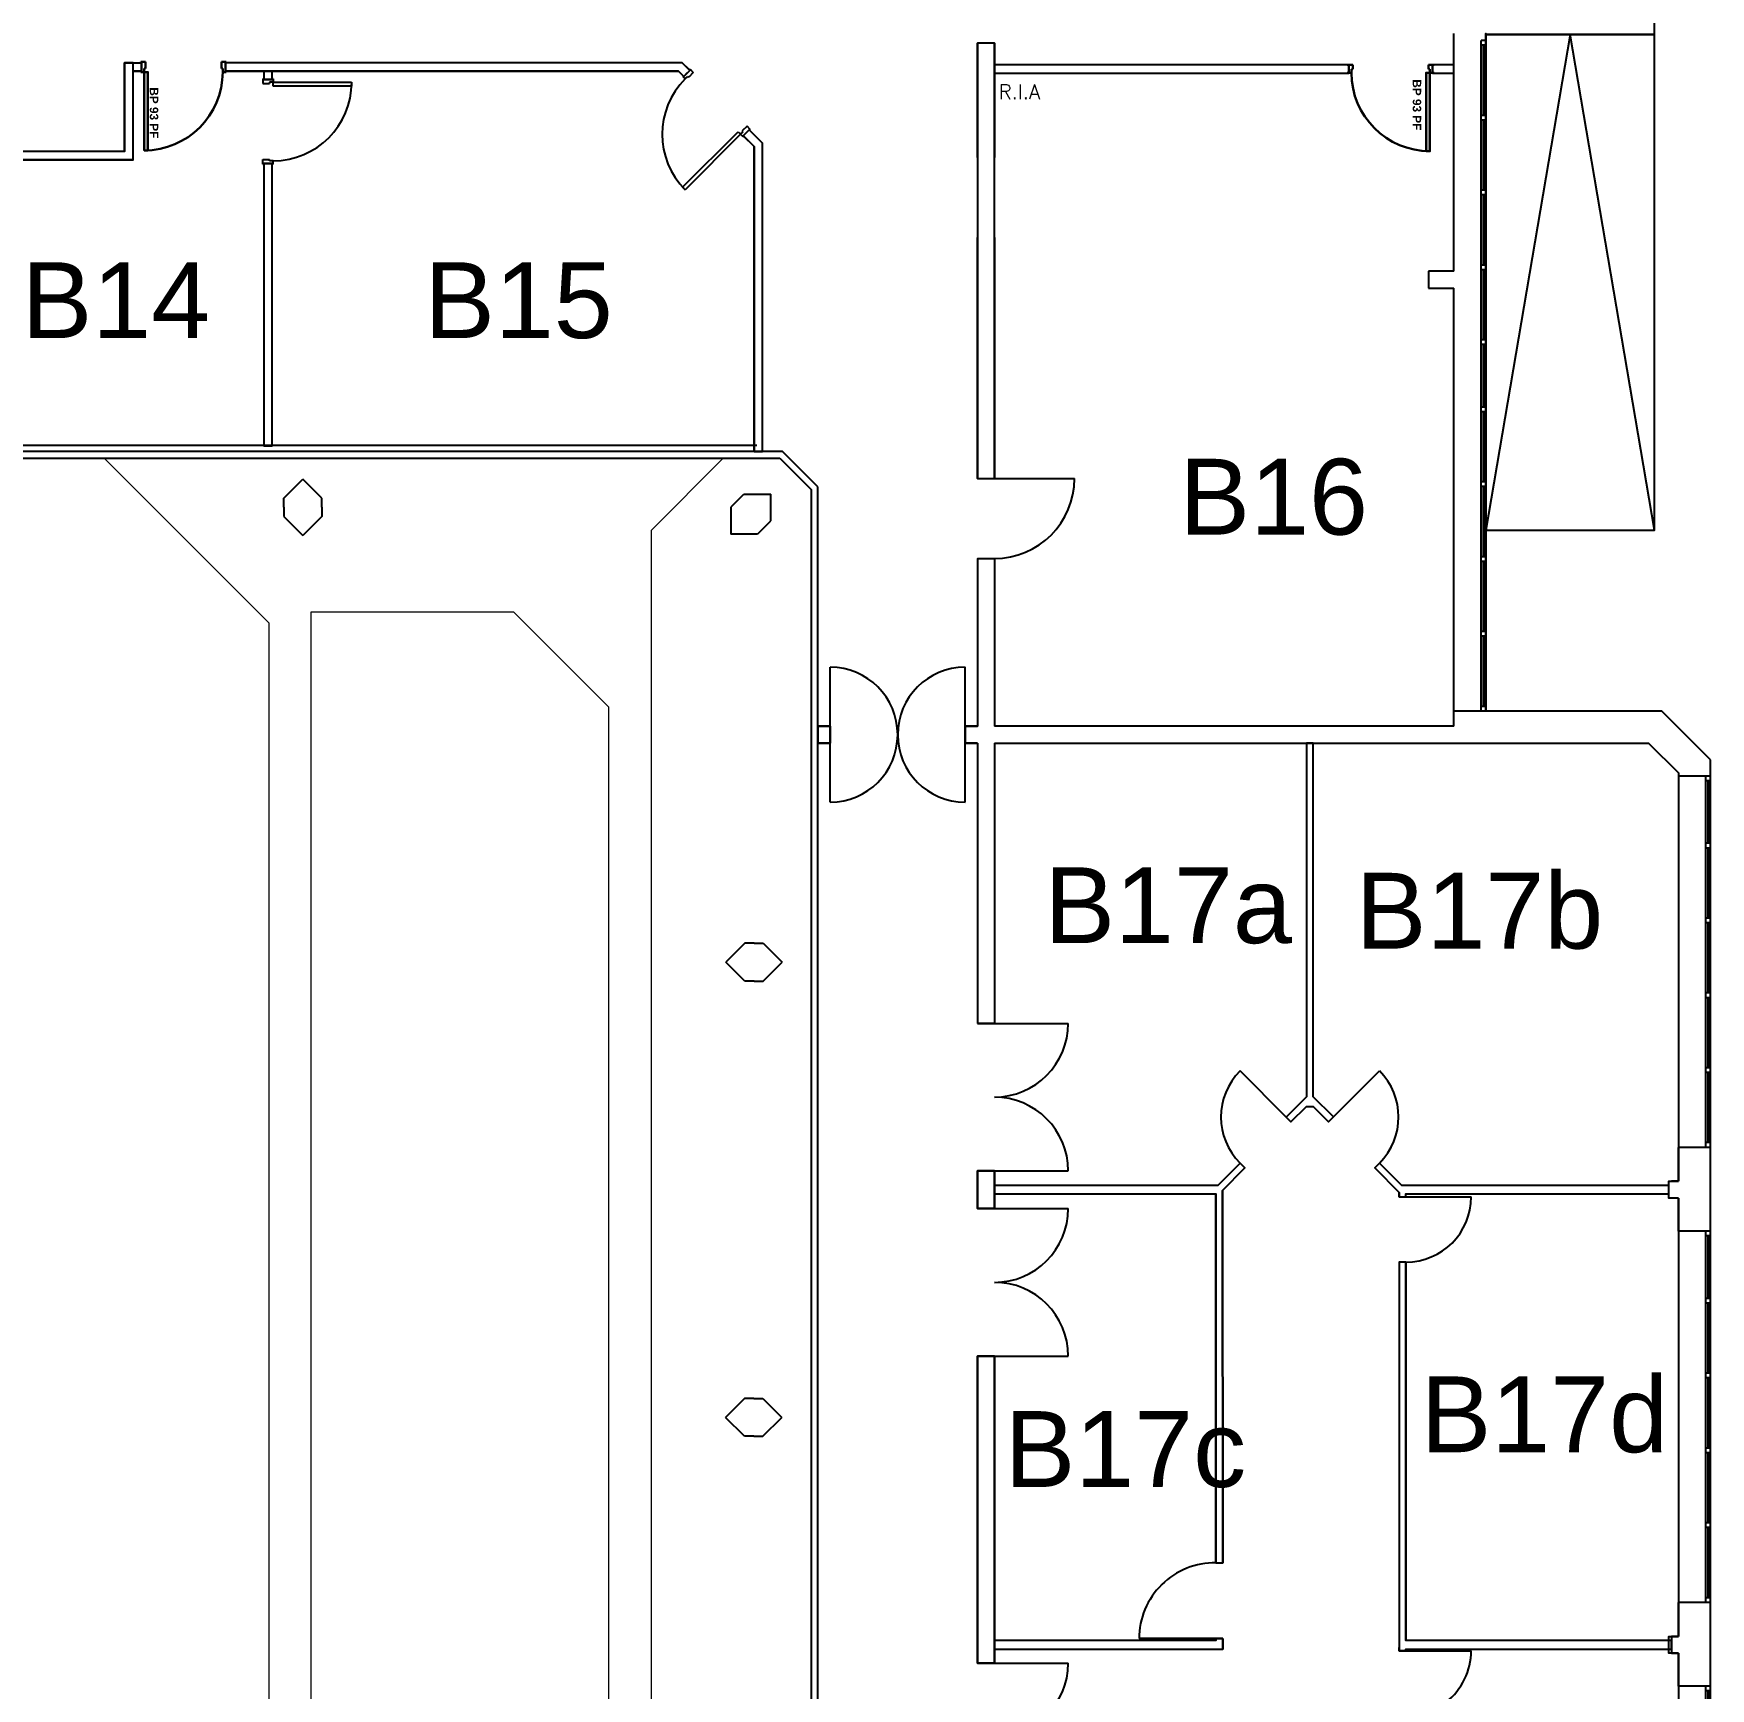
# Model space of a CAD drawing. Header units: millimetres. Extents: x -223503 to -221183, y 15861 to 17311.
# Drawn here: x -222551.37 to -222531.48, y 16040.23 to 16059.87 of the extents above; entities that cross this region are included whole.
import ezdxf
from ezdxf.enums import TextEntityAlignment as Align

# ---------------------------------------------------------------- set-up
doc = ezdxf.new("R2010")
doc.units = ezdxf.units.MM
doc.linetypes.add('CACHE', pattern=[9.525, 6.35, -3.175])
for name, color, linetype in [('15 ASTEC - TXT - TYPE BP', 7, 'Continuous'), ('BA CLOISON', 8, 'Continuous'), ('BA FENETRE', 8, 'Continuous'), ('BA MURS', 8, 'Continuous'), ('BA MURS POUTRE', 8, 'CACHE'), ('BA PORTES', 8, 'Continuous'), ('BA TEXTE BATIMENT', 8, 'Continuous')]:
    doc.layers.add(name, color=color, linetype=linetype)
for name, color, linetype, lineweight in [('ASTEC - POSE BP PF', 30, 'Continuous', 30), ('NUMEROTATION', 172, 'Continuous', 30), ('Standard', 8, 'Continuous', 25)]:
    doc.layers.add(name, color=color, linetype=linetype, lineweight=lineweight)
doc.styles.add('ROMANT', font='ROMANT.SHX')
doc.styles.get("Standard").update_dxf_attribs({"font": 'arial.ttf'})

# ---------------------------------------------------------------- blocks, each defined once
blk = doc.blocks.new('A$C2F2645E9')
at = {"layer": 'BA MURS'}
for p, q in [((0, 0.496), (0, 0.116)), ((0, 0.496), (0.995, 0.496)), ((0.995, 0.496), (0.995, 0.116)), ((0, 0.116), (0.392, 0.116)), ((0.592, 0.116), (0.995, 0.116))]:
    blk.add_line(p, q, dxfattribs=at)
blk.add_lwpolyline([(0.392, 0.116), (0.392, 0), (0.592, 0), (0.592, 0.116)], dxfattribs=at)
blk = doc.blocks.new('A$C617D50E7')
at = {"layer": 'BA FENETRE', "linetype": 'ByBlock', "lineweight": 25}
for p, q in [((0, 0), (0, 4.405)), ((0.056, 0), (0.056, 4.405)), ((0.056, 4.349), (0, 4.349)), ((0.056, 3.608), (0, 3.608)), ((0.056, 3.552), (0, 3.552)), ((0.056, 2.72), (0, 2.72)), ((0.056, 2.664), (0, 2.664)), ((0.056, 1.832), (0, 1.832)), ((0.056, 1.776), (0, 1.776)), ((0.056, 0.944), (0, 0.944)), ((0.056, 0.888), (0, 0.888)), ((0.056, 0.056), (0, 0.056))]:
    blk.add_line(p, q, dxfattribs=at)
for points in [[(0.028, 4.349), (0.028, 4.349), (0.028, 3.608), (0.028, 3.608)], [(0.028, 4.349), (0.028, 3.608), (0.028, 3.608), (0.028, 4.349)], [(0.028, 2.72), (0.028, 3.552), (0.028, 3.552), (0.028, 2.72)], [(0.028, 3.552), (0.028, 2.72), (0.028, 2.72), (0.028, 3.552)], [(0.028, 1.832), (0.028, 2.664), (0.028, 2.664), (0.028, 1.832)], [(0.028, 2.664), (0.028, 1.832), (0.028, 1.832), (0.028, 2.664)], [(0.028, 0.944), (0.028, 1.776), (0.028, 1.776), (0.028, 0.944)], [(0.028, 1.776), (0.028, 0.944), (0.028, 0.944), (0.028, 1.776)], [(0.028, 0.056), (0.028, 0.056), (0.028, 0.888), (0.028, 0.888)], [(0.028, 0.888), (0.028, 0.056), (0.028, 0.056), (0.028, 0.888)]]:
    blk.add_lwpolyline(points, close=True, dxfattribs=at)
blk = doc.blocks.new('A$C02B60029')
at = {"layer": 'BA FENETRE', "linetype": 'ByBlock', "lineweight": 25}
for p, q in [((0, 0), (0, 1.741)), ((0.056, 1.685), (0, 1.685)), ((0.056, 0.056), (0.056, 1.741)), ((0.056, 0.944), (0, 0.944)), ((0.056, 0.888), (0, 0.888)), ((0.056, 0.056), (0, 0.056)), ((0.056, 0), (0, 0))]:
    blk.add_line(p, q, dxfattribs=at)
for points in [[(0.028, 1.685), (0.028, 1.685), (0.028, 0.944), (0.028, 0.944)], [(0.028, 1.685), (0.028, 0.944), (0.028, 0.944), (0.028, 1.685)], [(0.028, 0.056), (0.028, 0.888), (0.028, 0.888), (0.028, 0.056)], [(0.028, 0.888), (0.028, 0.056), (0.028, 0.056), (0.028, 0.888)]]:
    blk.add_lwpolyline(points, close=True, dxfattribs=at)
blk = doc.blocks.new('A$C36CB13E8')
at = {"layer": 'BA MURS'}
blk.add_line((0.496, 0), (0.116, 0), dxfattribs=at)
at = {"xscale": -1, "rotation": 270}
for p in [(0, 17.941), (0, 12.541), (0, 7.141), (0, 1.741)]:
    blk.add_blockref('A$C2F2645E9', p, dxfattribs=at)
at = {"layer": 'BA MURS'}
for name, p in [('A$C617D50E7', (0.44, 18.936)), ('A$C617D50E7', (0.44, 13.536)), ('A$C617D50E7', (0.44, 8.136)), ('A$C617D50E7', (0.44, 2.736)), ('A$C02B60029', (0.44, 0))]:
    blk.add_blockref(name, p, dxfattribs=at)
blk = doc.blocks.new('A$C040242D3')
at = {"layer": 'BA FENETRE', "linetype": 'ByBlock', "lineweight": 25}
for p, q in [((0.001, 4.349), (0.001, 7.957)), ((0.057, 7.957), (0.001, 7.957)), ((0.057, 7.901), (0.001, 7.901)), ((0.057, 4.349), (0.057, 7.957)), ((0.057, 7.069), (0.001, 7.069)), ((0.057, 7.013), (0.001, 7.013)), ((0.057, 6.181), (0.001, 6.181)), ((0.057, 6.125), (0.001, 6.125)), ((0.057, 5.293), (0.001, 5.293)), ((0.057, 5.237), (0.001, 5.237)), ((0.057, 4.405), (0.001, 4.405))]:
    blk.add_line(p, q, dxfattribs=at)
for points in [[(0.029, 7.069), (0.029, 7.901), (0.029, 7.901), (0.029, 7.069)], [(0.029, 7.901), (0.029, 7.069), (0.029, 7.069), (0.029, 7.901)], [(0.029, 6.181), (0.029, 7.013), (0.029, 7.013), (0.029, 6.181)], [(0.029, 7.013), (0.029, 6.181), (0.029, 6.181), (0.029, 7.013)], [(0.029, 5.293), (0.029, 6.125), (0.029, 6.125), (0.029, 5.293)], [(0.029, 6.125), (0.029, 5.293), (0.029, 5.293), (0.029, 6.125)], [(0.029, 4.405), (0.029, 4.405), (0.029, 5.237), (0.029, 5.237)], [(0.029, 5.237), (0.029, 4.405), (0.029, 4.405), (0.029, 5.237)]]:
    blk.add_lwpolyline(points, close=True, dxfattribs=at)
at = {"layer": 'BA MURS'}
blk.add_line((0.056, 0), (0.057, 8.04), dxfattribs=at)
blk.add_blockref('A$C617D50E7', (0, 0), dxfattribs=at)
blk = doc.blocks.new('A$C260C5097')
blk.add_hatch(color=0).paths.add_polyline_path([(0.927, 0), (0.927, 0.93), (0.971, 0.93), (0.971, 0)])
at = {"color": 0}
for p, q in [((0, 1.023), (0, 1.012)), ((0, 1.023), (0.056, 1.023)), ((0, 1.012), (0.008, 1.012)), ((0.008, 1.012), (0.008, 0.941)), ((0.056, 1.023), (0.056, 0.974)), ((1.012, 1.023), (0.956, 1.023)), ((0.956, 1.023), (0.956, 0.974)), ((1.012, 1.012), (1.004, 1.012)), ((1.004, 1.012), (1.004, 0.941)), ((1.012, 1.023), (1.012, 1.012)), ((0, 0.93), (0, 0.941)), ((0, 0.941), (0.008, 0.941)), ((0, 0.93), (0.041, 0.93)), ((0.041, 0.93), (0.041, 0.974)), ((0.041, 0.974), (0.056, 0.974)), ((0.971, 0.974), (0.956, 0.974)), ((0.971, 0.93), (0.971, 0.974)), ((1.012, 0.93), (0.971, 0.93)), ((1.012, 0.941), (1.004, 0.941)), ((1.012, 0.93), (1.012, 0.941))]:
    blk.add_line(p, q, dxfattribs=at)
blk.add_lwpolyline([(0.927, 0), (0.927, 0.93), (0.971, 0.93), (0.971, 0)], close=True, dxfattribs=at)
at = {"color": 8}
blk.add_arc((0.971, 0.93), 0.93, 180, 270, dxfattribs=at)
at = {"color": 7, "insert": (0.817, 0.569), "char_height": 0.1, "width": 1.86, "attachment_point": 5, "rotation": 270}
blk.add_mtext('{\\fArial|b1|i0|c0|p34; BP 93 PF}', dxfattribs=at)
blk = doc.blocks.new('*U82')
at = {"layer": '15 ASTEC - TXT - TYPE BP'}
blk.add_hatch(color=30, dxfattribs=at).paths.add_polyline_path([(333, -1176), (333, -246), (289, -246), (289, -1176)])
at = {"color": 0}
for p, q in [((248, -124), (248, -135)), ((248, -124), (304, -124)), ((248, -135), (256, -135)), ((256, -135), (256, -235)), ((304, -124), (304, -202)), ((1260, -124), (1204, -124)), ((1204, -124), (1204, -202)), ((1260, -135), (1252, -135)), ((1252, -135), (1252, -235)), ((1260, -124), (1260, -135)), ((248, -246), (248, -235)), ((248, -235), (256, -235)), ((248, -246), (289, -246)), ((289, -246), (289, -202)), ((289, -202), (304, -202)), ((1219, -202), (1204, -202)), ((1219, -246), (1219, -202)), ((1260, -246), (1219, -246)), ((1260, -235), (1252, -235)), ((1260, -246), (1260, -235))]:
    blk.add_line(p, q, dxfattribs=at)
blk.add_lwpolyline([(333, -1176), (333, -246), (289, -246), (289, -1176)], close=True, dxfattribs=at)
at = {"color": 8}
blk.add_arc((289, -246), 930, 270, 0, dxfattribs=at)
at = {"layer": '15 ASTEC - TXT - TYPE BP', "insert": (404, -711), "char_height": 100, "width": 930, "attachment_point": 5, "rotation": 270}
blk.add_mtext('{\\fArial|b1|i0|c0|p34; BP 93 PF}', dxfattribs=at)

msp = doc.modelspace()

# ---------------------------------------------------------------- linework, layer by layer
at = {"color": 8}
for p, q in [((-222543.658, 16059.359), (-222543.72, 16059.421)), ((-222543.672, 16059.357), (-222543.664, 16059.365)), ((-222543.672, 16059.357), (-222543.643, 16059.328)), ((-222543.664, 16059.365), (-222543.658, 16059.359)), ((-222543.588, 16059.43), (-222543.658, 16059.359)), ((-222543.643, 16059.328), (-222543.612, 16059.359)), ((-222543.612, 16059.359), (-222543.601, 16059.349)), ((-222543.546, 16059.404), (-222543.601, 16059.349)), ((-222543.585, 16059.444), (-222543.593, 16059.436)), ((-222543.593, 16059.436), (-222543.588, 16059.43)), ((-222543.585, 16059.444), (-222543.546, 16059.404)), ((-222543.674, 16058.044), (-222543.016, 16058.702)), ((-222543.016, 16058.702), (-222542.985, 16058.671)), ((-222542.985, 16058.671), (-222542.954, 16058.702)), ((-222542.909, 16058.768), (-222542.965, 16058.712)), ((-222542.954, 16058.702), (-222542.965, 16058.712)), ((-222542.883, 16058.726), (-222542.954, 16058.655)), ((-222542.933, 16058.676), (-222542.883, 16058.726)), ((-222542.87, 16058.728), (-222542.909, 16058.768)), ((-222542.878, 16058.72), (-222542.883, 16058.726)), ((-222542.87, 16058.728), (-222542.878, 16058.72)), ((-222542.985, 16058.671), (-222543.643, 16058.013)), ((-222542.956, 16058.642), (-222542.985, 16058.671)), ((-222542.956, 16058.642), (-222542.948, 16058.649)), ((-222542.954, 16058.655), (-222542.824, 16058.525)), ((-222542.948, 16058.649), (-222542.954, 16058.655))]:
    msp.add_line(p, q, dxfattribs=at)
at = {"color": 124}
msp.add_line((-222543.643, 16058.013), (-222543.674, 16058.044), dxfattribs=at)
at = {"color": 8}
for points in [[(-222543.679, 16059.521), (-222543.588, 16059.43), (-222543.679, 16059.521)], [(-222543.588, 16059.43), (-222543.588, 16059.43), (-222543.637, 16059.381), (-222543.637, 16059.381)]]:
    msp.add_lwpolyline(points, close=True, dxfattribs=at)
msp.add_ellipse((-222542.985, 16058.671), major_axis=(0, -0.93), ratio=1, start_param=3.926991, end_param=5.497787, dxfattribs=at)
at = {"layer": 'BA CLOISON'}
for p, q in [((-222543.679, 16059.521), (-222549.096, 16059.521)), ((-222535.772, 16059.397), (-222535.772, 16059.497)), ((-222534.776, 16059.397), (-222534.776, 16059.497)), ((-222543.72, 16059.421), (-222549.096, 16059.421)), ((-222548.651, 16059.329), (-222548.64, 16059.329)), ((-222548.651, 16059.329), (-222548.651, 16059.273)), ((-222548.64, 16059.329), (-222548.64, 16059.321)), ((-222548.54, 16059.321), (-222548.64, 16059.321)), ((-222548.64, 16059.321), (-222548.54, 16059.321)), ((-222548.529, 16059.288), (-222548.573, 16059.288)), ((-222548.573, 16059.288), (-222548.573, 16059.273)), ((-222548.54, 16059.321), (-222548.54, 16059.421)), ((-222548.529, 16059.329), (-222548.54, 16059.329)), ((-222548.54, 16059.329), (-222548.54, 16059.321)), ((-222548.529, 16059.329), (-222548.529, 16059.288)), ((-222548.529, 16059.288), (-222547.599, 16059.288)), ((-222548.529, 16059.244), (-222548.529, 16059.288)), ((-222547.599, 16059.288), (-222547.599, 16059.244)), ((-222548.651, 16059.273), (-222548.573, 16059.273)), ((-222547.599, 16059.244), (-222548.529, 16059.244)), ((-222542.883, 16058.726), (-222542.724, 16058.567)), ((-222542.824, 16054.907), (-222542.824, 16058.525)), ((-222542.724, 16054.907), (-222542.724, 16058.567)), ((-222550.292, 16058.468), (-222553.368, 16058.468)), ((-222550.192, 16058.368), (-222553.368, 16058.368)), ((-222548.651, 16058.317), (-222548.651, 16058.373)), ((-222548.651, 16058.373), (-222548.573, 16058.373)), ((-222548.651, 16058.317), (-222548.64, 16058.317)), ((-222548.54, 16058.325), (-222548.64, 16058.325)), ((-222548.64, 16058.317), (-222548.64, 16058.325)), ((-222548.64, 16058.325), (-222548.54, 16058.325)), ((-222548.573, 16058.358), (-222548.573, 16058.373)), ((-222548.529, 16058.358), (-222548.573, 16058.358)), ((-222548.54, 16054.977), (-222548.54, 16058.325)), ((-222548.54, 16058.317), (-222548.54, 16058.325)), ((-222548.529, 16058.317), (-222548.54, 16058.317)), ((-222548.529, 16058.317), (-222548.529, 16058.358)), ((-222542.488, 16054.907), (-222553.803, 16054.907)), ((-222542.794, 16054.977), (-222553.368, 16054.977)), ((-222542.069, 16054.488), (-222542.488, 16054.907)), ((-222553.77, 16054.827), (-222542.521, 16054.827)), ((-222542.521, 16054.827), (-222542.149, 16054.455)), ((-222542.149, 16054.455), (-222542.149, 16038.476)), ((-222542.069, 16038.476), (-222542.069, 16054.488)), ((-222536.273, 16051.447), (-222536.273, 16047.249)), ((-222536.193, 16047.249), (-222536.193, 16051.447)), ((-222536.273, 16047.249), (-222536.513, 16047.009)), ((-222535.954, 16047.011), (-222536.193, 16047.249)), ((-222536.457, 16046.952), (-222536.273, 16047.136)), ((-222536.273, 16047.136), (-222536.193, 16047.136)), ((-222536.193, 16047.136), (-222536.01, 16046.954)), ((-222537.06, 16046.462), (-222537.325, 16046.197)), ((-222537.269, 16046.139), (-222537.003, 16046.405)), ((-222535.463, 16046.407), (-222535.173, 16046.116)), ((-222535.407, 16046.464), (-222535.14, 16046.197)), ((-222537.346, 16041.72), (-222537.348, 16046.097)), ((-222537.269, 16046.139), (-222537.264, 16041.72)), ((-222535.173, 16046.062), (-222535.173, 16046.116)), ((-222535.093, 16046.062), (-222535.093, 16046.097)), ((-222535.173, 16045.289), (-222535.173, 16040.697)), ((-222535.093, 16045.289), (-222535.093, 16040.797)), ((-222537.346, 16041.72), (-222537.264, 16041.72)), ((-222537.346, 16040.797), (-222539.974, 16040.797)), ((-222537.346, 16040.797), (-222537.346, 16040.82)), ((-222537.263, 16040.82), (-222537.263, 16040.697)), ((-222531.941, 16040.797), (-222535.093, 16040.797)), ((-222539.974, 16040.697), (-222537.263, 16040.697)), ((-222535.173, 16040.677), (-222535.173, 16040.716)), ((-222535.093, 16040.677), (-222535.173, 16040.677)), ((-222535.093, 16040.697), (-222531.941, 16040.697)), ((-222535.093, 16040.677), (-222535.093, 16040.697))]:
    msp.add_line(p, q, dxfattribs=at)
at = {"layer": 'BA CLOISON', "linetype": 'ByBlock'}
for p, q in [((-222536.457, 16046.952), (-222536.513, 16047.009)), ((-222536.01, 16046.954), (-222535.954, 16047.011)), ((-222537.06, 16046.462), (-222537.003, 16046.405)), ((-222535.407, 16046.464), (-222535.463, 16046.407)), ((-222535.173, 16046.062), (-222535.093, 16046.062)), ((-222535.093, 16045.289), (-222535.173, 16045.289)), ((-222537.346, 16040.82), (-222537.263, 16040.82))]:
    msp.add_line(p, q, dxfattribs=at)
at = {"layer": 'BA CLOISON'}
for points in [[(-222550.192, 16059.521), (-222550.292, 16059.521), (-222550.292, 16058.468), (-222553.368, 16058.468), (-222553.368, 16058.368), (-222550.251, 16058.368), (-222550.192, 16058.368), (-222550.192, 16058.368)], [(-222550.092, 16059.421), (-222550.192, 16059.421), (-222550.192, 16059.521), (-222550.092, 16059.521)], [(-222543.679, 16059.521), (-222549.096, 16059.521), (-222549.096, 16059.521), (-222549.096, 16059.421), (-222549.096, 16059.421), (-222549.096, 16059.421), (-222543.72, 16059.421), (-222543.658, 16059.359), (-222543.588, 16059.43), (-222543.593, 16059.436)], [(-222542.724, 16058.567), (-222542.883, 16058.726), (-222542.954, 16058.655), (-222542.948, 16058.649), (-222542.824, 16058.525), (-222542.824, 16055.985), (-222542.824, 16054.977), (-222542.824, 16054.977), (-222542.824, 16054.907), (-222542.724, 16054.907)]]:
    msp.add_lwpolyline(points, close=True, dxfattribs=at)
for points in [[(-222550.292, 16058.468), (-222550.292, 16059.521), (-222550.092, 16059.521)], [(-222535.772, 16059.497), (-222539.974, 16059.497), (-222539.974, 16059.397), (-222535.772, 16059.397)], [(-222534.526, 16059.397), (-222534.526, 16059.497), (-222534.776, 16059.497)], [(-222550.192, 16058.368), (-222550.192, 16059.421), (-222550.092, 16059.421)], [(-222548.54, 16059.321), (-222548.54, 16059.421), (-222548.64, 16059.421), (-222548.64, 16059.321)], [(-222534.776, 16059.397), (-222534.526, 16059.397)], [(-222548.64, 16058.325), (-222548.64, 16054.976), (-222548.54, 16054.976), (-222548.54, 16058.325)], [(-222537.325, 16046.197), (-222539.974, 16046.197), (-222539.974, 16046.097), (-222537.348, 16046.097)], [(-222531.976, 16046.097), (-222531.976, 16046.197), (-222535.14, 16046.197)], [(-222535.093, 16046.097), (-222531.976, 16046.097)]]:
    msp.add_lwpolyline(points, dxfattribs=at)
msp.add_ellipse((-222548.529, 16059.288), major_axis=(0.658, 0.658), ratio=1, start_param=3.926991, end_param=5.497787, dxfattribs=at)
at = {"layer": 'BA MURS'}
for p, q in [((-222534.525, 16057.047), (-222534.525, 16059.867)), ((-222534.826, 16057.047), (-222534.826, 16056.847)), ((-222534.525, 16057.047), (-222534.826, 16057.047)), ((-222534.826, 16056.847), (-222534.525, 16056.847)), ((-222534.526, 16051.647), (-222534.525, 16056.847)), ((-222548.404, 16054.355), (-222548.179, 16054.58)), ((-222548.404, 16054.355), (-222548.179, 16054.58)), ((-222548.404, 16054.355), (-222548.179, 16054.58)), ((-222548.404, 16054.355), (-222548.179, 16054.58)), ((-222547.954, 16054.355), (-222548.179, 16054.58)), ((-222547.954, 16054.355), (-222548.179, 16054.58)), ((-222547.954, 16054.355), (-222548.179, 16054.58)), ((-222547.954, 16054.355), (-222548.179, 16054.58)), ((-222548.404, 16054.245), (-222548.404, 16054.355)), ((-222548.404, 16054.245), (-222548.404, 16054.355)), ((-222548.404, 16054.245), (-222548.404, 16054.355)), ((-222548.404, 16054.245), (-222548.404, 16054.355)), ((-222547.954, 16054.245), (-222547.954, 16054.355)), ((-222547.954, 16054.245), (-222547.954, 16054.355)), ((-222547.954, 16054.245), (-222547.954, 16054.355)), ((-222547.954, 16054.245), (-222547.954, 16054.355)), ((-222543.024, 16054.324), (-222543.102, 16054.246)), ((-222543.024, 16054.324), (-222543.102, 16054.246)), ((-222543.024, 16054.324), (-222542.946, 16054.402)), ((-222543.024, 16054.324), (-222542.946, 16054.402)), ((-222542.946, 16054.402), (-222542.628, 16054.402)), ((-222542.946, 16054.402), (-222542.628, 16054.402)), ((-222542.628, 16054.084), (-222542.628, 16054.402)), ((-222542.628, 16054.084), (-222542.628, 16054.402)), ((-222548.404, 16054.245), (-222548.404, 16054.135)), ((-222548.404, 16054.245), (-222548.404, 16054.135)), ((-222548.404, 16054.245), (-222548.404, 16054.135)), ((-222548.404, 16054.245), (-222548.404, 16054.135)), ((-222548.404, 16054.135), (-222548.179, 16053.91)), ((-222548.404, 16054.135), (-222548.179, 16053.91)), ((-222548.404, 16054.135), (-222548.179, 16053.91)), ((-222548.404, 16054.135), (-222548.179, 16053.91)), ((-222547.954, 16054.135), (-222548.179, 16053.91)), ((-222547.954, 16054.135), (-222548.179, 16053.91)), ((-222547.954, 16054.135), (-222548.179, 16053.91)), ((-222547.954, 16054.135), (-222548.179, 16053.91)), ((-222547.954, 16054.245), (-222547.954, 16054.135)), ((-222547.954, 16054.245), (-222547.954, 16054.135)), ((-222547.954, 16054.245), (-222547.954, 16054.135)), ((-222547.954, 16054.245), (-222547.954, 16054.135)), ((-222543.102, 16054.246), (-222543.102, 16053.928)), ((-222543.102, 16054.246), (-222543.102, 16053.928)), ((-222542.783, 16053.928), (-222543.102, 16053.928)), ((-222542.783, 16053.928), (-222543.102, 16053.928)), ((-222542.706, 16054.006), (-222542.783, 16053.928)), ((-222542.706, 16054.006), (-222542.783, 16053.928)), ((-222542.706, 16054.006), (-222542.628, 16054.084)), ((-222542.706, 16054.006), (-222542.628, 16054.084)), ((-222532.057, 16051.826), (-222534.526, 16051.827)), ((-222531.481, 16051.25), (-222532.057, 16051.826)), ((-222541.922, 16051.447), (-222541.922, 16051.447)), ((-222531.481, 16027.545), (-222531.481, 16051.25)), ((-222531.861, 16051.093), (-222531.861, 16046.247)), ((-222531.481, 16051.055), (-222531.861, 16051.055)), ((-222542.936, 16049.071), (-222543.161, 16048.846)), ((-222542.936, 16049.071), (-222543.161, 16048.846)), ((-222542.936, 16049.071), (-222543.161, 16048.846)), ((-222542.936, 16049.071), (-222543.161, 16048.846)), ((-222542.826, 16049.071), (-222542.936, 16049.071)), ((-222542.826, 16049.071), (-222542.936, 16049.071)), ((-222542.826, 16049.071), (-222542.936, 16049.071)), ((-222542.826, 16049.071), (-222542.936, 16049.071)), ((-222542.826, 16049.071), (-222542.716, 16049.071)), ((-222542.826, 16049.071), (-222542.716, 16049.071)), ((-222542.826, 16049.071), (-222542.716, 16049.071)), ((-222542.826, 16049.071), (-222542.716, 16049.071)), ((-222542.716, 16049.071), (-222542.491, 16048.846)), ((-222542.716, 16049.071), (-222542.491, 16048.846)), ((-222542.716, 16049.071), (-222542.491, 16048.846)), ((-222542.716, 16049.071), (-222542.491, 16048.846)), ((-222542.936, 16048.621), (-222543.161, 16048.846)), ((-222542.936, 16048.621), (-222543.161, 16048.846)), ((-222542.936, 16048.621), (-222543.161, 16048.846)), ((-222542.936, 16048.621), (-222543.161, 16048.846)), ((-222542.716, 16048.621), (-222542.491, 16048.846)), ((-222542.716, 16048.621), (-222542.491, 16048.846)), ((-222542.716, 16048.621), (-222542.491, 16048.846)), ((-222542.716, 16048.621), (-222542.491, 16048.846)), ((-222542.826, 16048.621), (-222542.936, 16048.621)), ((-222542.826, 16048.621), (-222542.936, 16048.621)), ((-222542.826, 16048.621), (-222542.936, 16048.621)), ((-222542.826, 16048.621), (-222542.936, 16048.621)), ((-222542.826, 16048.621), (-222542.716, 16048.621)), ((-222542.826, 16048.621), (-222542.716, 16048.621)), ((-222542.826, 16048.621), (-222542.716, 16048.621)), ((-222542.826, 16048.621), (-222542.716, 16048.621)), ((-222539.974, 16048.121), (-222539.974, 16048.121)), ((-222531.861, 16046.047), (-222531.861, 16040.847)), ((-222539.974, 16045.923), (-222539.974, 16045.923)), ((-222542.94, 16043.671), (-222543.165, 16043.446)), ((-222542.94, 16043.671), (-222543.165, 16043.446)), ((-222542.94, 16043.671), (-222543.165, 16043.446)), ((-222542.94, 16043.671), (-222543.165, 16043.446)), ((-222542.83, 16043.671), (-222542.94, 16043.671)), ((-222542.83, 16043.671), (-222542.94, 16043.671)), ((-222542.83, 16043.671), (-222542.94, 16043.671)), ((-222542.83, 16043.671), (-222542.94, 16043.671)), ((-222542.83, 16043.671), (-222542.72, 16043.671)), ((-222542.83, 16043.671), (-222542.72, 16043.671)), ((-222542.83, 16043.671), (-222542.72, 16043.671)), ((-222542.83, 16043.671), (-222542.72, 16043.671)), ((-222542.72, 16043.671), (-222542.495, 16043.446)), ((-222542.72, 16043.671), (-222542.495, 16043.446)), ((-222542.72, 16043.671), (-222542.495, 16043.446)), ((-222542.72, 16043.671), (-222542.495, 16043.446)), ((-222542.94, 16043.221), (-222543.165, 16043.446)), ((-222542.94, 16043.221), (-222543.165, 16043.446)), ((-222542.94, 16043.221), (-222543.165, 16043.446)), ((-222542.94, 16043.221), (-222543.165, 16043.446)), ((-222542.72, 16043.221), (-222542.495, 16043.446)), ((-222542.72, 16043.221), (-222542.495, 16043.446)), ((-222542.72, 16043.221), (-222542.495, 16043.446)), ((-222542.72, 16043.221), (-222542.495, 16043.446)), ((-222542.83, 16043.221), (-222542.94, 16043.221)), ((-222542.83, 16043.221), (-222542.94, 16043.221)), ((-222542.83, 16043.221), (-222542.94, 16043.221)), ((-222542.83, 16043.221), (-222542.94, 16043.221)), ((-222542.83, 16043.221), (-222542.72, 16043.221)), ((-222542.83, 16043.221), (-222542.72, 16043.221)), ((-222542.83, 16043.221), (-222542.72, 16043.221)), ((-222542.83, 16043.221), (-222542.72, 16043.221)), ((-222531.941, 16040.847), (-222531.941, 16040.647)), ((-222531.861, 16040.847), (-222531.941, 16040.847)), ((-222531.941, 16040.697), (-222531.941, 16040.797)), ((-222531.941, 16040.647), (-222531.861, 16040.647)), ((-222531.861, 16040.647), (-222531.861, 16035.447))]:
    msp.add_line(p, q, dxfattribs=at)
for points in [[(-222534.145, 16059.854), (-222532.144, 16059.854), (-222532.144, 16062.026), (-222533.445, 16062.026)], [(-222539.974, 16057.445), (-222539.974, 16059.751), (-222540.174, 16059.751), (-222540.174, 16057.445)], [(-222539.974, 16057.445), (-222539.974, 16059.751), (-222540.174, 16059.751), (-222540.174, 16057.445)], [(-222534.146, 16053.974), (-222532.146, 16053.974), (-222532.146, 16059.854), (-222534.146, 16059.854), (-222534.146, 16053.974)], [(-222532.146, 16053.974), (-222533.146, 16059.854), (-222534.146, 16053.974)], [(-222540.174, 16057.445), (-222540.174, 16054.587), (-222539.974, 16054.587), (-222539.974, 16057.445)], [(-222540.174, 16057.445), (-222540.174, 16054.587), (-222539.974, 16054.587), (-222539.974, 16057.445)], [(-222539.974, 16053.634), (-222540.174, 16053.634), (-222540.174, 16051.647)], [(-222539.974, 16053.634), (-222539.974, 16051.647)], [(-222540.174, 16051.647), (-222540.322, 16051.647)], [(-222534.526, 16051.647), (-222534.526, 16051.647), (-222539.974, 16051.647)], [(-222540.174, 16051.447), (-222540.174, 16048.121)], [(-222539.974, 16051.447), (-222532.215, 16051.447), (-222531.861, 16051.093)], [(-222539.974, 16051.447), (-222539.974, 16048.121)], [(-222540.174, 16048.121), (-222539.974, 16048.121)], [(-222531.861, 16046.247), (-222531.941, 16046.247)]]:
    msp.add_lwpolyline(points, dxfattribs=at)
for points in [[(-222540.174, 16059.751), (-222540.174, 16059.751), (-222540.174, 16058.397)], [(-222540.174, 16058.397), (-222540.174, 16059.751), (-222540.174, 16058.397)], [(-222539.974, 16058.397), (-222539.974, 16058.397), (-222539.974, 16059.751)], [(-222539.974, 16059.751), (-222539.974, 16058.397), (-222539.974, 16059.751)], [(-222534.146, 16051.827), (-222534.146, 16051.827), (-222534.145, 16059.867), (-222534.145, 16059.867)], [(-222540.174, 16057.445), (-222540.174, 16057.445), (-222540.174, 16054.587)], [(-222540.174, 16054.587), (-222540.174, 16057.445), (-222540.174, 16054.587)], [(-222539.974, 16054.587), (-222539.974, 16054.587), (-222539.974, 16057.445)], [(-222539.974, 16057.445), (-222539.974, 16054.587), (-222539.974, 16057.445)], [(-222542.069, 16051.647), (-222542.069, 16051.447), (-222541.922, 16051.447), (-222541.922, 16051.647)], [(-222542.069, 16051.647), (-222541.922, 16051.647), (-222542.069, 16051.647)], [(-222542.069, 16051.647), (-222541.922, 16051.647), (-222541.922, 16051.647)], [(-222542.069, 16051.647), (-222542.069, 16051.447), (-222542.069, 16051.447), (-222542.069, 16051.647)], [(-222541.922, 16051.647), (-222541.922, 16051.647), (-222541.922, 16051.447), (-222541.922, 16051.447)], [(-222540.174, 16051.647), (-222540.174, 16051.647), (-222540.322, 16051.647)], [(-222540.322, 16051.647), (-222540.174, 16051.647), (-222540.322, 16051.647)], [(-222540.322, 16051.447), (-222540.322, 16051.447), (-222540.322, 16051.647), (-222540.322, 16051.647)], [(-222542.069, 16051.447), (-222542.069, 16051.447), (-222541.922, 16051.447)], [(-222541.922, 16051.447), (-222542.069, 16051.447), (-222541.922, 16051.447)], [(-222540.174, 16051.447), (-222540.322, 16051.447), (-222540.174, 16051.447)], [(-222540.174, 16051.447), (-222540.322, 16051.447), (-222540.322, 16051.447)], [(-222536.193, 16047.249), (-222536.193, 16051.447), (-222536.273, 16051.447), (-222536.273, 16047.249), (-222536.513, 16047.009), (-222536.457, 16046.952), (-222536.273, 16047.136), (-222536.193, 16047.136), (-222536.01, 16046.954), (-222535.954, 16047.011)], [(-222540.174, 16048.121), (-222540.174, 16048.121), (-222539.974, 16048.121), (-222539.974, 16048.121)], [(-222539.974, 16046.371), (-222540.174, 16046.371), (-222540.174, 16045.923), (-222539.974, 16045.923)], [(-222540.174, 16046.371), (-222540.174, 16046.371), (-222540.174, 16045.923)], [(-222540.174, 16045.923), (-222540.174, 16046.371), (-222540.174, 16045.923)], [(-222539.974, 16046.371), (-222539.974, 16046.371), (-222540.174, 16046.371), (-222540.174, 16046.371)], [(-222537.269, 16046.139), (-222537.003, 16046.405), (-222537.06, 16046.462), (-222537.325, 16046.197), (-222539.974, 16046.197), (-222539.974, 16046.097), (-222537.348, 16046.097), (-222537.346, 16041.72), (-222537.264, 16041.72)], [(-222539.974, 16045.923), (-222539.974, 16045.923), (-222539.974, 16046.371)], [(-222539.974, 16046.371), (-222539.974, 16045.923), (-222539.974, 16046.371)], [(-222531.976, 16046.197), (-222535.14, 16046.197), (-222535.407, 16046.464), (-222535.463, 16046.407), (-222535.173, 16046.116), (-222535.173, 16046.062), (-222535.093, 16046.062), (-222535.093, 16046.097), (-222531.976, 16046.097)], [(-222539.974, 16045.923), (-222539.974, 16045.923), (-222540.174, 16045.923), (-222540.174, 16045.923)], [(-222535.093, 16045.289), (-222535.173, 16045.289), (-222535.173, 16040.697), (-222535.173, 16040.677), (-222535.093, 16040.677), (-222535.093, 16040.697), (-222531.941, 16040.697), (-222531.941, 16040.797), (-222535.093, 16040.797)], [(-222540.174, 16040.529), (-222539.974, 16040.529), (-222539.974, 16044.173), (-222540.174, 16044.173)], [(-222540.174, 16044.173), (-222540.174, 16044.173), (-222540.174, 16040.529)], [(-222540.174, 16040.529), (-222540.174, 16044.173), (-222540.174, 16040.529)], [(-222540.174, 16044.173), (-222540.174, 16044.173), (-222539.974, 16044.173), (-222539.974, 16044.173)], [(-222539.974, 16040.529), (-222539.974, 16040.529), (-222539.974, 16044.173)], [(-222539.974, 16044.173), (-222539.974, 16040.529), (-222539.974, 16044.173)], [(-222537.263, 16040.82), (-222537.346, 16040.82), (-222537.346, 16040.797), (-222539.974, 16040.797), (-222539.974, 16040.697), (-222537.263, 16040.697)], [(-222540.174, 16040.529), (-222540.174, 16040.529), (-222539.974, 16040.529), (-222539.974, 16040.529)]]:
    msp.add_lwpolyline(points, close=True, dxfattribs=at)
at = {"layer": 'BA MURS POUTRE', "linetype": 'Continuous', "lineweight": 0}
for p, q in [((-222550.534, 16054.827), (-222548.579, 16052.871)), ((-222544.048, 16053.97), (-222543.191, 16054.827)), ((-222544.048, 16053.97), (-222544.048, 16032.923)), ((-222548.079, 16034.021), (-222548.079, 16053.004)), ((-222548.079, 16053.004), (-222545.679, 16053.004)), ((-222545.679, 16053.004), (-222544.548, 16051.872)), ((-222548.579, 16034.021), (-222548.579, 16052.871)), ((-222544.548, 16035.021), (-222544.548, 16051.872))]:
    msp.add_line(p, q, dxfattribs=at)
at = {"layer": 'BA PORTES', "lineweight": 25}
for p, q in [((-222539.974, 16054.587), (-222539.024, 16054.587)), ((-222541.922, 16051.547), (-222541.922, 16052.347)), ((-222540.322, 16051.547), (-222540.322, 16052.347)), ((-222541.922, 16050.747), (-222541.922, 16051.547)), ((-222540.322, 16050.747), (-222540.322, 16051.547)), ((-222539.974, 16048.121), (-222539.099, 16048.121)), ((-222539.974, 16046.371), (-222539.099, 16046.371)), ((-222539.974, 16045.923), (-222539.099, 16045.923)), ((-222539.974, 16044.173), (-222539.099, 16044.173)), ((-222539.974, 16040.529), (-222539.099, 16040.529))]:
    msp.add_line(p, q, dxfattribs=at)
at = {"layer": 'BA PORTES', "linetype": 'ByBlock'}
for p, q in [((-222536.513, 16047.009), (-222537.06, 16047.556)), ((-222535.954, 16047.011), (-222535.407, 16047.558)), ((-222535.093, 16046.062), (-222534.319, 16046.062)), ((-222537.346, 16040.82), (-222538.258, 16040.82)), ((-222535.093, 16040.677), (-222534.319, 16040.677))]:
    msp.add_line(p, q, dxfattribs=at)
at = {"layer": 'BA PORTES', "lineweight": 25}
for centre, radius, start, end in [((-222539.974, 16054.587), 0.95, 270, 0), ((-222541.922, 16051.547), 0.8, 270, 90), ((-222540.322, 16051.547), 0.8, 90, 270), ((-222539.974, 16048.121), 0.875, 270, 0), ((-222539.974, 16046.371), 0.875, 0, 90), ((-222539.974, 16045.923), 0.875, 270, 0), ((-222539.974, 16044.173), 0.875, 0, 90), ((-222539.974, 16040.529), 0.875, 270, 0)]:
    msp.add_arc(centre, radius, start, end, dxfattribs=at)
at = {"layer": 'BA PORTES', "linetype": 'ByBlock'}
for centre, radius, start, end in [((-222536.513, 16047.009), 0.774, 135, 225), ((-222535.954, 16047.011), 0.774, 315, 45), ((-222535.093, 16046.062), 0.774, 270, 0), ((-222537.358, 16040.82), 0.9, 89.221, 180), ((-222535.093, 16040.677), 0.774, 256.2113, 0)]:
    msp.add_arc(centre, radius, start, end, dxfattribs=at)
at = {"layer": 'Standard', "linetype": 'ByBlock'}
for p, q in [((-222536.513, 16047.009), (-222536.513, 16047.009)), ((-222535.954, 16047.011), (-222535.954, 16047.011)), ((-222537.08, 16046.442), (-222537.08, 16046.442)), ((-222537.06, 16046.462), (-222537.06, 16046.462)), ((-222535.093, 16046.062), (-222535.093, 16046.062))]:
    msp.add_line(p, q, dxfattribs=at)

# ---------------------------------------------------------------- block references
at = {"layer": 'ASTEC - POSE BP PF', "xscale": 0.001, "yscale": 0.001, "zscale": 0.001}
msp.add_blockref('*U82', (-222550.348, 16059.656), dxfattribs=at)
at = {"layer": 'ASTEC - POSE BP PF'}
msp.add_blockref('A$C260C5097', (-222535.78, 16058.471), dxfattribs=at)
at = {"layer": 'BA MURS'}
for name, p in [('A$C040242D3', (-222534.202, 16051.827)), ('A$C36CB13E8', (-222531.976, 16027.714))]:
    msp.add_blockref(name, p, dxfattribs=at)

# ---------------------------------------------------------------- texts
at = {"layer": 'BA TEXTE BATIMENT', "linetype": 'ByBlock', "style": 'ROMANT', "oblique": 360, "width": 0.807885}
msp.add_text('R.I.A', height=0.1706, dxfattribs=at).set_placement((-222539.925, 16059.09), (-222539.433, 16059.09), align=Align.FIT)
at = {"layer": 'NUMEROTATION', "char_height": 0.9, "attachment_point": 1}
for s, width, insert in [('B14', 2.58775, (-222551.514, 16057.153)), ('B15', 2.58775, (-222546.739, 16057.153)), ('B16', 2.58775, (-222537.78, 16054.821)), ('B17a', 3.47077, (-222539.382, 16049.973)), ('B17b', 2.58775, (-222535.688, 16049.908)), ('B17d', 2.58775, (-222534.919, 16043.932)), ('B17c', 2.58775, (-222539.854, 16043.52))]:
    msp.add_mtext_dynamic_manual_height_columns(s, width=width, gutter_width=12.5, heights=[0], dxfattribs=dict(at, insert=insert))

doc.saveas('drawing.dxf')
